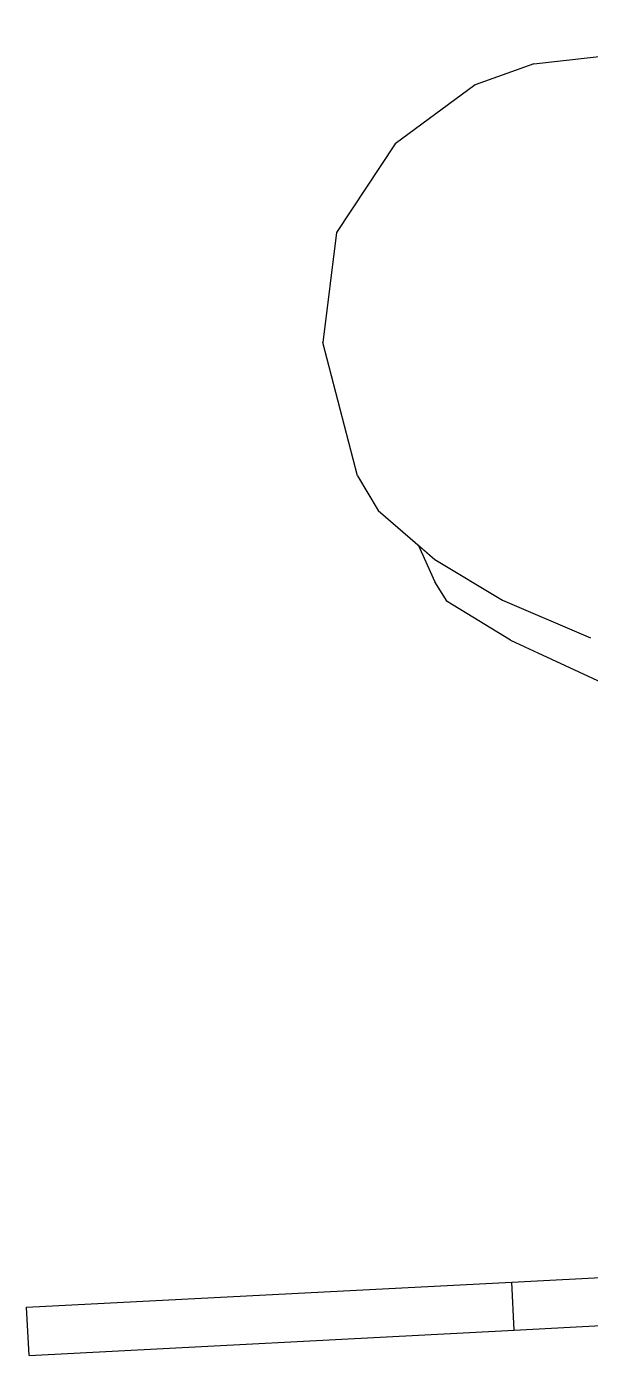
# Model space of a CAD drawing. Header units: millimetres. Extents: x 2336463 to 2579121, y 595385 to 778077.
# Drawn here: x 2524843.9 to 2524902.3, y 663860.7 to 663998.4 of the extents above; entities that cross this region are included whole.
import ezdxf

# ---------------------------------------------------------------- set-up
doc = ezdxf.new("R2010")
doc.units = ezdxf.units.MM
doc.header["$MEASUREMENT"] = 0
doc.linetypes.add('Wipeout_Contour', pattern=[1000, 0, -1000])
doc.layers.add('Интерьер - Мебель', color=7, linetype='Continuous')
doc.layers.add('Интерьер - Мебель_Ном._пера__62', color=7, linetype='Continuous', lineweight=25, true_color=0xaaaaaa)

msp = doc.modelspace()

# ---------------------------------------------------------------- wipeouts: each hides what was drawn before it
at = {"color": 254, "linetype": 'Wipeout_Contour', "lineweight": 0, "ltscale": 7832259.041709146}
msp.add_wipeout([(2524897.11, 663985.58), (2524908.34, 663981.64), (2524916.15, 663985.13)], dxfattribs=at).dxf.layer = 'Интерьер - Мебель'
at = {"color": 254, "linetype": 'Wipeout_Contour', "lineweight": 0, "ltscale": 7832270.431804365}
msp.add_wipeout([(2524902.91, 663974.37), (2524898.47, 663963.01), (2524947.36, 663955.14)], dxfattribs=at).dxf.layer = 'Интерьер - Мебель'
at = {"color": 254, "linetype": 'Wipeout_Contour', "lineweight": 0, "ltscale": 10443118.6032082}
msp.add_wipeout([(2524894.14, 663868.31), (2524894.4, 663863.32), (2525037.42, 663870.76), (2525033.55, 663875.57)], dxfattribs=at).dxf.layer = 'Интерьер - Мебель'

# ---------------------------------------------------------------- next in the draw order: wipeouts: each hides what was drawn before it
at = {"color": 254, "linetype": 'Wipeout_Contour', "lineweight": 0, "ltscale": 7832209.908713024}
msp.add_wipeout([(2524897.11, 663985.58), (2524884.3, 663981.64), (2524890.89, 663979.73)], dxfattribs=at).dxf.layer = 'Интерьер - Мебель'
at = {"color": 254, "linetype": 'Wipeout_Contour', "lineweight": 0, "ltscale": 7832260.476078095}
msp.add_wipeout([(2524897.92, 663954.2), (2524947.36, 663955.14), (2524898.47, 663963.01)], dxfattribs=at).dxf.layer = 'Интерьер - Мебель'
at = {"color": 254, "linetype": 'Wipeout_Contour', "lineweight": 0, "ltscale": 10442743.16457682}
msp.add_wipeout([(2524844.16, 663860.7), (2524894.4, 663863.32), (2524894.14, 663868.31), (2524843.89, 663865.69)], dxfattribs=at).dxf.layer = 'Интерьер - Мебель'

# ---------------------------------------------------------------- next in the draw order: linework, layer by layer
at = {"layer": 'Интерьер - Мебель_Ном._пера__62', "color": 253, "linetype": 'Continuous', "lineweight": 25, "true_color": 0xaaaaaa}
for p, q in [((2524894.14, 663868.31), (2525033.55, 663875.57)), ((2524894.4, 663863.32), (2525037.42, 663870.76)), ((2524843.89, 663865.69), (2524894.14, 663868.31)), ((2524894.4, 663863.32), (2524894.14, 663868.31)), ((2524844.16, 663860.7), (2524843.89, 663865.69)), ((2524844.16, 663860.7), (2524894.4, 663863.32))]:
    msp.add_line(p, q, dxfattribs=at)

# ---------------------------------------------------------------- next in the draw order: wipeouts: each hides what was drawn before it
at = {"color": 254, "linetype": 'Wipeout_Contour', "lineweight": 0, "ltscale": 7832213.188835328}
msp.add_wipeout([(2524891.95, 663988.65), (2524884.3, 663981.64), (2524897.11, 663985.58)], dxfattribs=at).dxf.layer = 'Интерьер - Мебель'
at = {"color": 254, "linetype": 'Wipeout_Contour', "lineweight": 0, "ltscale": 7832301.645590676}
msp.add_wipeout([(2524897.92, 663954.2), (2524947.69, 663940.62), (2524947.36, 663955.14)], dxfattribs=at).dxf.layer = 'Интерьер - Мебель'

# ---------------------------------------------------------------- next in the draw order: wipeouts: each hides what was drawn before it
at = {"color": 254, "linetype": 'Wipeout_Contour', "lineweight": 0, "ltscale": 7832235.8621095}
msp.add_wipeout([(2524908.34, 663981.64), (2524890.89, 663979.73), (2524902.91, 663974.37)], dxfattribs=at).dxf.layer = 'Интерьер - Мебель'
at = {"color": 254, "linetype": 'Wipeout_Contour', "lineweight": 0, "ltscale": 7832252.984095531}
msp.add_wipeout([(2524897.92, 663954.2), (2524899.3, 663943.58), (2524947.69, 663940.62)], dxfattribs=at).dxf.layer = 'Интерьер - Мебель'

# ---------------------------------------------------------------- next in the draw order: wipeouts: each hides what was drawn before it
at = {"color": 254, "linetype": 'Wipeout_Contour', "lineweight": 0, "ltscale": 7832233.315082375}
msp.add_wipeout([(2524897.11, 663985.58), (2524890.89, 663979.73), (2524908.34, 663981.64)], dxfattribs=at).dxf.layer = 'Интерьер - Мебель'
at = {"color": 254, "linetype": 'Wipeout_Contour', "lineweight": 0, "ltscale": 7832226.691114409}
msp.add_wipeout([(2524923.61, 663932.06), (2524899.3, 663943.58), (2524901.34, 663937.9)], dxfattribs=at).dxf.layer = 'Интерьер - Мебель'

# ---------------------------------------------------------------- next in the draw order: wipeouts: each hides what was drawn before it
at = {"color": 254, "linetype": 'Wipeout_Contour', "lineweight": 0, "ltscale": 7832196.068772471}
msp.add_wipeout([(2524890.89, 663979.73), (2524884.3, 663981.64), (2524886.26, 663971.09)], dxfattribs=at).dxf.layer = 'Интерьер - Мебель'
at = {"color": 254, "linetype": 'Wipeout_Contour', "lineweight": 0, "ltscale": 7832271.868926222}
msp.add_wipeout([(2524899.3, 663943.58), (2524923.61, 663932.06), (2524947.69, 663940.62)], dxfattribs=at).dxf.layer = 'Интерьер - Мебель'

# ---------------------------------------------------------------- next in the draw order: wipeouts: each hides what was drawn before it
at = {"color": 254, "linetype": 'Wipeout_Contour', "lineweight": 0, "ltscale": 7832212.125851968}
msp.add_wipeout([(2524890.89, 663979.73), (2524886.26, 663971.09), (2524902.91, 663974.37)], dxfattribs=at).dxf.layer = 'Интерьер - Мебель'

# ---------------------------------------------------------------- next in the draw order: wipeouts: each hides what was drawn before it
at = {"color": 254, "linetype": 'Wipeout_Contour', "lineweight": 0, "ltscale": 7832179.896348355}
msp.add_wipeout([(2524884.3, 663981.64), (2524877.98, 663967.57), (2524886.26, 663971.09)], dxfattribs=at).dxf.layer = 'Интерьер - Мебель'

# ---------------------------------------------------------------- next in the draw order: wipeouts: each hides what was drawn before it
at = {"color": 254, "linetype": 'Wipeout_Contour', "lineweight": 0, "ltscale": 7832199.221705834}
msp.add_wipeout([(2524891.95, 663988.65), (2524882.07, 663986.31), (2524884.3, 663981.64)], dxfattribs=at).dxf.layer = 'Интерьер - Мебель'
at = {"color": 254, "linetype": 'Wipeout_Contour', "lineweight": 0, "ltscale": 7832214.853573257}
msp.add_wipeout([(2524902.91, 663974.37), (2524886.26, 663971.09), (2524898.47, 663963.01)], dxfattribs=at).dxf.layer = 'Интерьер - Мебель'

# ---------------------------------------------------------------- next in the draw order: wipeouts: each hides what was drawn before it
at = {"color": 254, "linetype": 'Wipeout_Contour', "lineweight": 0, "ltscale": 7832207.169729562}
msp.add_wipeout([(2524890.37, 663992.42), (2524882.07, 663986.31), (2524891.95, 663988.65)], dxfattribs=at).dxf.layer = 'Интерьер - Мебель'
at = {"color": 254, "linetype": 'Wipeout_Contour', "lineweight": 0, "ltscale": 7832199.508213064}
msp.add_wipeout([(2524898.47, 663963.01), (2524884.12, 663959.06), (2524897.92, 663954.2)], dxfattribs=at).dxf.layer = 'Интерьер - Мебель'

# ---------------------------------------------------------------- next in the draw order: wipeouts: each hides what was drawn before it
at = {"color": 254, "linetype": 'Wipeout_Contour', "lineweight": 0, "ltscale": 7832230.279448517}
msp.add_wipeout([(2524897.9, 663991.31), (2524891.95, 663988.65), (2524896.74, 663993.59)], dxfattribs=at).dxf.layer = 'Интерьер - Мебель'
at = {"color": 254, "linetype": 'Wipeout_Contour', "lineweight": 0, "ltscale": 7832193.253711471}
msp.add_wipeout([(2524886.26, 663971.09), (2524884.12, 663959.06), (2524898.47, 663963.01)], dxfattribs=at).dxf.layer = 'Интерьер - Мебель'

# ---------------------------------------------------------------- next in the draw order: wipeouts: each hides what was drawn before it
at = {"color": 254, "linetype": 'Wipeout_Contour', "lineweight": 0, "ltscale": 7832228.995605149}
msp.add_wipeout([(2524896.45, 663994.58), (2524890.37, 663992.42), (2524896.74, 663993.59)], dxfattribs=at).dxf.layer = 'Интерьер - Мебель'
at = {"color": 254, "linetype": 'Wipeout_Contour', "lineweight": 0, "ltscale": 7832246.673758193}
msp.add_wipeout([(2524897.11, 663985.58), (2524907.78, 663987.61), (2524901.14, 663989.33)], dxfattribs=at).dxf.layer = 'Интерьер - Мебель'
at = {"color": 254, "linetype": 'Wipeout_Contour', "lineweight": 0, "ltscale": 7832174.11623974}
msp.add_wipeout([(2524886.26, 663971.09), (2524877.98, 663967.57), (2524884.12, 663959.06)], dxfattribs=at).dxf.layer = 'Интерьер - Мебель'

# ---------------------------------------------------------------- next in the draw order: wipeouts: each hides what was drawn before it
at = {"color": 254, "linetype": 'Wipeout_Contour', "lineweight": 0, "ltscale": 7832233.531810014}
msp.add_wipeout([(2524897.9, 663991.31), (2524891.95, 663988.65), (2524901.14, 663989.33)], dxfattribs=at).dxf.layer = 'Интерьер - Мебель'
at = {"color": 254, "linetype": 'Wipeout_Contour', "lineweight": 0, "ltscale": 7832164.339364288}
msp.add_wipeout([(2524884.12, 663959.06), (2524878.02, 663955.61), (2524885.18, 663949)], dxfattribs=at).dxf.layer = 'Интерьер - Мебель'

# ---------------------------------------------------------------- next in the draw order: wipeouts: each hides what was drawn before it
at = {"color": 254, "linetype": 'Wipeout_Contour', "lineweight": 0, "ltscale": 7832231.52913417}
msp.add_wipeout([(2524901.14, 663989.33), (2524891.95, 663988.65), (2524897.11, 663985.58)], dxfattribs=at).dxf.layer = 'Интерьер - Мебель'
at = {"color": 254, "linetype": 'Wipeout_Contour', "lineweight": 0, "ltscale": 7832193.887379566}
msp.add_wipeout([(2524897.92, 663954.2), (2524885.18, 663949), (2524899.3, 663943.58)], dxfattribs=at).dxf.layer = 'Интерьер - Мебель'

# ---------------------------------------------------------------- next in the draw order: wipeouts: each hides what was drawn before it
at = {"color": 254, "linetype": 'Wipeout_Contour', "lineweight": 0, "ltscale": 7832223.874269233}
msp.add_wipeout([(2524890.37, 663992.42), (2524891.95, 663988.65), (2524896.74, 663993.59)], dxfattribs=at).dxf.layer = 'Интерьер - Мебель'
at = {"color": 254, "linetype": 'Wipeout_Contour', "lineweight": 0, "ltscale": 7832259.859424204}
msp.add_wipeout([(2524907.78, 663987.61), (2524897.11, 663985.58), (2524916.15, 663985.13)], dxfattribs=at).dxf.layer = 'Интерьер - Мебель'
at = {"color": 254, "linetype": 'Wipeout_Contour', "lineweight": 0, "ltscale": 7832183.938052991}
msp.add_wipeout([(2524884.12, 663959.06), (2524885.18, 663949), (2524897.92, 663954.2)], dxfattribs=at).dxf.layer = 'Интерьер - Мебель'

# ---------------------------------------------------------------- next in the draw order: wipeouts: each hides what was drawn before it
at = {"color": 254, "linetype": 'Wipeout_Contour', "lineweight": 0, "ltscale": 7832256.170745079}
msp.add_wipeout([(2524896.45, 663994.58), (2524896.74, 663993.59), (2524916.47, 663996.67)], dxfattribs=at).dxf.layer = 'Интерьер - Мебель'
at = {"color": 254, "linetype": 'Wipeout_Contour', "lineweight": 0, "ltscale": 7832162.818165891}
msp.add_wipeout([(2524877.98, 663967.57), (2524878.02, 663955.61), (2524884.12, 663959.06)], dxfattribs=at).dxf.layer = 'Интерьер - Мебель'
at = {"color": 254, "linetype": 'Wipeout_Contour', "lineweight": 0, "ltscale": 7832163.848650148}
msp.add_wipeout([(2524885.18, 663949), (2524880.31, 663948.29), (2524887.11, 663943.62)], dxfattribs=at).dxf.layer = 'Интерьер - Мебель'

# ---------------------------------------------------------------- next in the draw order: wipeouts: each hides what was drawn before it
at = {"color": 254, "linetype": 'Wipeout_Contour', "lineweight": 0, "ltscale": 7832256.721762531}
msp.add_wipeout([(2524896.74, 663993.59), (2524897.9, 663991.31), (2524916.47, 663996.67)], dxfattribs=at).dxf.layer = 'Интерьер - Мебель'
at = {"color": 254, "linetype": 'Wipeout_Contour', "lineweight": 0, "ltscale": 7832172.118631416}
msp.add_wipeout([(2524884.3, 663981.64), (2524875.99, 663977.12), (2524877.98, 663967.57)], dxfattribs=at).dxf.layer = 'Интерьер - Мебель'
at = {"color": 254, "linetype": 'Wipeout_Contour', "lineweight": 0, "ltscale": 7832158.29146668}
msp.add_wipeout([(2524885.18, 663949), (2524878.02, 663955.61), (2524880.31, 663948.29)], dxfattribs=at).dxf.layer = 'Интерьер - Мебель'
at = {"color": 254, "linetype": 'Wipeout_Contour', "lineweight": 0, "ltscale": 7832193.715182685}
msp.add_wipeout([(2524899.3, 663943.58), (2524887.11, 663943.62), (2524901.34, 663937.9)], dxfattribs=at).dxf.layer = 'Интерьер - Мебель'

# ---------------------------------------------------------------- next in the draw order: wipeouts: each hides what was drawn before it
at = {"color": 254, "linetype": 'Wipeout_Contour', "lineweight": 0, "ltscale": 7832262.106380967}
msp.add_wipeout([(2524897.9, 663991.31), (2524901.14, 663989.33), (2524919.65, 663993.59)], dxfattribs=at).dxf.layer = 'Интерьер - Мебель'
at = {"color": 254, "linetype": 'Wipeout_Contour', "lineweight": 0, "ltscale": 7832180.320511254}
msp.add_wipeout([(2524882.07, 663986.31), (2524875.99, 663977.12), (2524884.3, 663981.64)], dxfattribs=at).dxf.layer = 'Интерьер - Мебель'
at = {"color": 254, "linetype": 'Wipeout_Contour', "lineweight": 0, "ltscale": 7832181.357917609}
msp.add_wipeout([(2524885.18, 663949), (2524887.11, 663943.62), (2524899.3, 663943.58)], dxfattribs=at).dxf.layer = 'Интерьер - Мебель'

# ---------------------------------------------------------------- next in the draw order: linework, layer by layer
at = {"layer": 'Интерьер - Мебель_Ном._пера__62', "color": 253, "linetype": 'Continuous', "lineweight": 25, "true_color": 0xaaaaaa}
msp.add_line((2524890.37, 663992.42), (2524882.07, 663986.31), dxfattribs=at)

# ---------------------------------------------------------------- next in the draw order: wipeouts: each hides what was drawn before it
at = {"color": 254, "linetype": 'Wipeout_Contour', "lineweight": 0, "ltscale": 7832270.465982472}
msp.add_wipeout([(2524901.14, 663989.33), (2524907.78, 663987.61), (2524919.65, 663993.59)], dxfattribs=at).dxf.layer = 'Интерьер - Мебель'
at = {"color": 254, "linetype": 'Wipeout_Contour', "lineweight": 0, "ltscale": 7832158.362605642}
msp.add_wipeout([(2524875.99, 663977.12), (2524874.58, 663965.69), (2524877.98, 663967.57)], dxfattribs=at).dxf.layer = 'Интерьер - Мебель'
at = {"color": 254, "linetype": 'Wipeout_Contour', "lineweight": 0, "ltscale": 7832173.998212934}
msp.add_wipeout([(2524886.18, 663943.22), (2524887.11, 663943.62), (2524893.18, 663939)], dxfattribs=at).dxf.layer = 'Интерьер - Мебель'

# ---------------------------------------------------------------- next in the draw order: linework, layer by layer
at = {"layer": 'Интерьер - Мебель_Ном._пера__62', "color": 253, "linetype": 'Continuous', "lineweight": 25, "true_color": 0xaaaaaa}
msp.add_line((2524882.07, 663986.31), (2524875.99, 663977.12), dxfattribs=at)

# ---------------------------------------------------------------- next in the draw order: wipeouts: each hides what was drawn before it
at = {"color": 254, "linetype": 'Wipeout_Contour', "lineweight": 0, "ltscale": 7832278.108785532}
msp.add_wipeout([(2524916.47, 663996.67), (2524897.9, 663991.31), (2524919.65, 663993.59)], dxfattribs=at).dxf.layer = 'Интерьер - Мебель'
at = {"color": 254, "linetype": 'Wipeout_Contour', "lineweight": 0, "ltscale": 7832154.475541092}
msp.add_wipeout([(2524874.58, 663965.69), (2524878.02, 663955.61), (2524877.98, 663967.57)], dxfattribs=at).dxf.layer = 'Интерьер - Мебель'
at = {"color": 254, "linetype": 'Wipeout_Contour', "lineweight": 0, "ltscale": 7832187.142719928}
msp.add_wipeout([(2524887.11, 663943.62), (2524893.18, 663939), (2524902.29, 663935.09)], dxfattribs=at).dxf.layer = 'Интерьер - Мебель'

# ---------------------------------------------------------------- next in the draw order: wipeouts: each hides what was drawn before it
at = {"color": 254, "linetype": 'Wipeout_Contour', "lineweight": 0, "ltscale": 7832289.179198815}
msp.add_wipeout([(2524896.45, 663994.58), (2524916.47, 663996.67), (2524930.11, 663998.45)], dxfattribs=at).dxf.layer = 'Интерьер - Мебель'
at = {"color": 254, "linetype": 'Wipeout_Contour', "lineweight": 0, "ltscale": 7832152.595248694}
msp.add_wipeout([(2524878.18, 663951.87), (2524878.02, 663955.61), (2524880.31, 663948.29)], dxfattribs=at).dxf.layer = 'Интерьер - Мебель'
at = {"color": 254, "linetype": 'Wipeout_Contour', "lineweight": 0, "ltscale": 7832216.056363536}
msp.add_wipeout([(2524901.34, 663937.9), (2524902.29, 663935.09), (2524912.07, 663931.19)], dxfattribs=at).dxf.layer = 'Интерьер - Мебель'

# ---------------------------------------------------------------- next in the draw order: linework, layer by layer
at = {"layer": 'Интерьер - Мебель_Ном._пера__62', "color": 253, "linetype": 'Continuous', "lineweight": 25, "true_color": 0xaaaaaa}
for q in [(2524930.11, 663998.45), (2524890.37, 663992.42)]:
    msp.add_line((2524896.45, 663994.58), q, dxfattribs=at)

# ---------------------------------------------------------------- next in the draw order: wipeouts: each hides what was drawn before it
at = {"color": 254, "linetype": 'Wipeout_Contour', "lineweight": 0, "ltscale": 7832150.564743865}
msp.add_wipeout([(2524874.58, 663965.69), (2524878.18, 663951.87), (2524878.02, 663955.61)], dxfattribs=at).dxf.layer = 'Интерьер - Мебель'
at = {"color": 254, "linetype": 'Wipeout_Contour', "lineweight": 0, "ltscale": 7832235.404013571}
msp.add_wipeout([(2524923.61, 663932.06), (2524901.34, 663937.9), (2524912.07, 663931.19)], dxfattribs=at).dxf.layer = 'Интерьер - Мебель'

# ---------------------------------------------------------------- next in the draw order: linework, layer by layer
at = {"layer": 'Интерьер - Мебель_Ном._пера__62', "color": 253, "linetype": 'Continuous', "lineweight": 25, "true_color": 0xaaaaaa}
for p in [(2524875.99, 663977.12), (2524878.18, 663951.87)]:
    msp.add_line(p, (2524874.58, 663965.69), dxfattribs=at)

# ---------------------------------------------------------------- next in the draw order: wipeouts: each hides what was drawn before it
at = {"color": 254, "linetype": 'Wipeout_Contour', "lineweight": 0, "ltscale": 7832194.198956456}
msp.add_wipeout([(2524887.11, 663943.62), (2524902.29, 663935.09), (2524901.34, 663937.9)], dxfattribs=at).dxf.layer = 'Интерьер - Мебель'

# ---------------------------------------------------------------- next in the draw order: wipeouts: each hides what was drawn before it
at = {"color": 254, "linetype": 'Wipeout_Contour', "lineweight": 0, "ltscale": 7832163.000608205}
msp.add_wipeout([(2524880.31, 663948.29), (2524886.18, 663943.22), (2524887.11, 663943.62)], dxfattribs=at).dxf.layer = 'Интерьер - Мебель'
at = {"color": 254, "linetype": 'Wipeout_Contour', "lineweight": 0, "ltscale": 7832207.153104555}
msp.add_wipeout([(2524903.13, 663930.83), (2524894, 663934.83), (2524913.05, 663926.04)], dxfattribs=at).dxf.layer = 'Интерьер - Мебель'

# ---------------------------------------------------------------- next in the draw order: linework, layer by layer
at = {"layer": 'Интерьер - Мебель_Ном._пера__62', "color": 253, "linetype": 'Continuous', "lineweight": 25, "true_color": 0xaaaaaa}
msp.add_line((2524878.18, 663951.87), (2524880.31, 663948.29), dxfattribs=at)

# ---------------------------------------------------------------- next in the draw order: wipeouts: each hides what was drawn before it
at = {"color": 254, "linetype": 'Wipeout_Contour', "lineweight": 0, "ltscale": 7832164.48708991}
msp.add_wipeout([(2524886.18, 663943.22), (2524884.45, 663944.72), (2524886.18, 663940.88)], dxfattribs=at).dxf.layer = 'Интерьер - Мебель'

# ---------------------------------------------------------------- next in the draw order: wipeouts: each hides what was drawn before it
at = {"color": 254, "linetype": 'Wipeout_Contour', "lineweight": 0, "ltscale": 7832172.406611172}
msp.add_wipeout([(2524893.18, 663939), (2524886.18, 663940.88), (2524886.18, 663943.22)], dxfattribs=at).dxf.layer = 'Интерьер - Мебель'

# ---------------------------------------------------------------- next in the draw order: linework, layer by layer
at = {"layer": 'Интерьер - Мебель_Ном._пера__62', "color": 253, "linetype": 'Continuous', "lineweight": 25, "true_color": 0xaaaaaa}
msp.add_line((2524880.31, 663948.29), (2524886.18, 663943.22), dxfattribs=at)

# ---------------------------------------------------------------- next in the draw order: wipeouts: each hides what was drawn before it
at = {"color": 254, "linetype": 'Wipeout_Contour', "lineweight": 0, "ltscale": 7832176.575738745}
msp.add_wipeout([(2524886.18, 663940.88), (2524893.18, 663939), (2524893.18, 663936.68)], dxfattribs=at).dxf.layer = 'Интерьер - Мебель'

# ---------------------------------------------------------------- next in the draw order: wipeouts: each hides what was drawn before it
at = {"color": 254, "linetype": 'Wipeout_Contour', "lineweight": 0, "ltscale": 7832191.616994418}
msp.add_wipeout([(2524893.18, 663939), (2524893.18, 663936.68), (2524902.29, 663935.09)], dxfattribs=at).dxf.layer = 'Интерьер - Мебель'

# ---------------------------------------------------------------- next in the draw order: wipeouts: each hides what was drawn before it
at = {"color": 254, "linetype": 'Wipeout_Contour', "lineweight": 0, "ltscale": 7832197.927332707}
msp.add_wipeout([(2524902.29, 663935.09), (2524893.18, 663936.68), (2524902.29, 663932.78)], dxfattribs=at).dxf.layer = 'Интерьер - Мебель'

# ---------------------------------------------------------------- next in the draw order: wipeouts: each hides what was drawn before it
at = {"color": 254, "linetype": 'Wipeout_Contour', "lineweight": 0, "ltscale": 7832171.769067537}
msp.add_wipeout([(2524886.18, 663940.88), (2524893.18, 663936.68), (2524887.44, 663938.85)], dxfattribs=at).dxf.layer = 'Интерьер - Мебель'

# ---------------------------------------------------------------- next in the draw order: linework, layer by layer
at = {"layer": 'Интерьер - Мебель_Ном._пера__62', "color": 253, "linetype": 'Continuous', "lineweight": 25, "true_color": 0xaaaaaa}
msp.add_line((2524884.45, 663944.72), (2524886.18, 663940.88), dxfattribs=at)

# ---------------------------------------------------------------- next in the draw order: wipeouts: each hides what was drawn before it
at = {"color": 254, "linetype": 'Wipeout_Contour', "lineweight": 0, "ltscale": 7832177.103522912}
msp.add_wipeout([(2524894, 663934.83), (2524887.44, 663938.85), (2524893.18, 663936.68)], dxfattribs=at).dxf.layer = 'Интерьер - Мебель'

# ---------------------------------------------------------------- next in the draw order: linework, layer by layer
at = {"layer": 'Интерьер - Мебель_Ном._пера__62', "color": 253, "linetype": 'Continuous', "lineweight": 25, "true_color": 0xaaaaaa}
for p, q in [((2524886.18, 663943.22), (2524893.18, 663939)), ((2524887.44, 663938.85), (2524886.18, 663940.88))]:
    msp.add_line(p, q, dxfattribs=at)

# ---------------------------------------------------------------- next in the draw order: wipeouts: each hides what was drawn before it
at = {"color": 254, "linetype": 'Wipeout_Contour', "lineweight": 0, "ltscale": 7832190.701243065}
msp.add_wipeout([(2524902.29, 663932.78), (2524893.18, 663936.68), (2524894, 663934.83)], dxfattribs=at).dxf.layer = 'Интерьер - Мебель'

# ---------------------------------------------------------------- next in the draw order: wipeouts: each hides what was drawn before it
at = {"color": 254, "linetype": 'Wipeout_Contour', "lineweight": 0, "ltscale": 7832198.037085885}
msp.add_wipeout([(2524894, 663934.83), (2524903.13, 663930.83), (2524902.29, 663932.78)], dxfattribs=at).dxf.layer = 'Интерьер - Мебель'

# ---------------------------------------------------------------- next in the draw order: linework, layer by layer
at = {"layer": 'Интерьер - Мебель_Ном._пера__62', "color": 253, "linetype": 'Continuous', "lineweight": 25, "true_color": 0xaaaaaa}
for p, q in [((2524894, 663934.83), (2524887.44, 663938.85)), ((2524893.18, 663939), (2524902.29, 663935.09)), ((2524894, 663934.83), (2524913.05, 663926.04))]:
    msp.add_line(p, q, dxfattribs=at)

doc.saveas('drawing.dxf')
